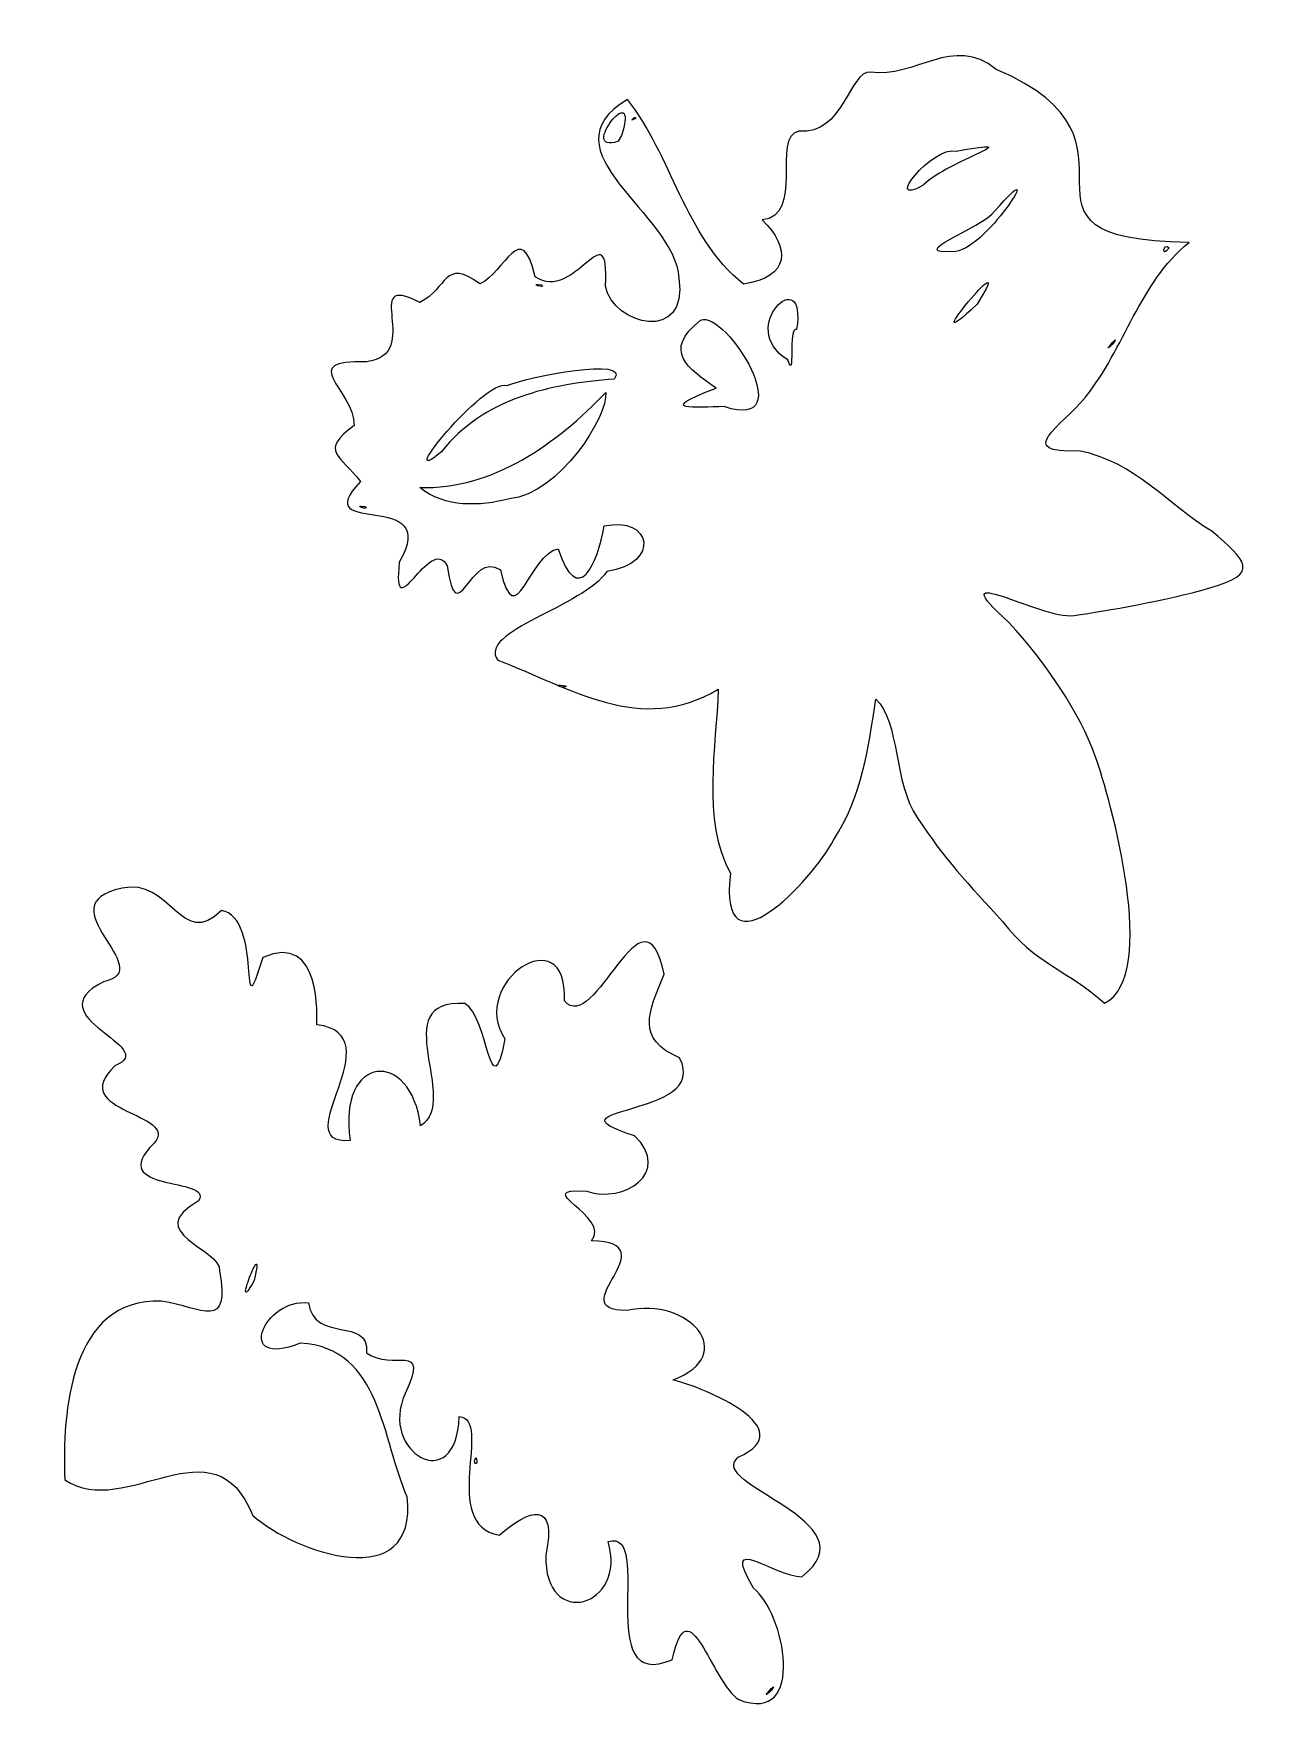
# Model space of a CAD drawing. Header units: centimetres. Extents: x -5.9 to 6.2, y -8.4 to 8.4.
import ezdxf

# ---------------------------------------------------------------- set-up
doc = ezdxf.new("R2010")
doc.units = ezdxf.units.CM
doc.header["$MEASUREMENT"] = 0
doc.layers.add('Layer 1', color=7, linetype='Continuous')

msp = doc.modelspace()

# ---------------------------------------------------------------- linework, layer by layer
at = {"layer": 'Layer 1'}
for points, knots in [([(4.66811, -1.23643), (4.30419, -0.91263), (3.96417, -0.83893), (3.65932, -0.42997), (3.65932, -0.42997), (3.32536, -0.06943), (3.07432, 0.19932), (2.81353, 0.60159), (2.81353, 0.60159), (2.57843, 0.932), (2.64249, 1.55404), (2.40424, 1.77206), (2.40424, 1.77206), (2.32689, 1.29479), (2.27125, 0.80542), (1.98393, 0.37707), (1.98393, 0.37707), (1.78167, -0.02041), (0.83876, -1.01385), (0.96349, 0.04461), (0.96349, 0.04461), (0.67211, 0.57899), (0.82792, 1.30475), (0.84196, 1.87035), (0.84196, 1.87035), (0.08007, 1.40909), (-0.62046, 1.88457), (-1.3383, 2.15855), (-1.3383, 2.15855), (-1.55833, 2.43554), (-0.47861, 2.69435), (-0.26193, 3.03576), (-0.26193, 3.03576), (0.28075, 3.11457), (0.18092, 3.59105), (-0.28649, 3.48684), (-0.28649, 3.48684), (-0.34992, 3.11564), (-0.55048, 2.66415), (-0.74125, 3.26003), (-0.74125, 3.26003), (-1.02997, 3.21513), (-1.15988, 2.38943), (-1.31438, 3.0511), (-1.31438, 3.0511), (-1.6135, 3.26684), (-1.74103, 2.40396), (-1.84185, 3.09232), (-1.84185, 3.09232), (-2.00828, 3.41688), (-2.39077, 2.44052), (-2.31594, 3.12782), (-2.31594, 3.12782), (-1.88606, 3.87861), (-3.24286, 3.35509), (-2.70058, 3.92578), (-2.70058, 3.92578), (-2.89619, 4.18505), (-3.11532, 4.22753), (-2.76214, 4.48091), (-2.76214, 4.48091), (-2.76605, 4.84756), (-3.34668, 5.12886), (-2.63973, 5.1133), (-2.63973, 5.1133), (-2.06522, 5.1787), (-2.71907, 6.01218), (-2.11212, 5.70094), (-2.11212, 5.70094), (-1.83401, 5.83928), (-1.87292, 6.14617), (-1.51878, 5.88297), (-1.51878, 5.88297), (-1.26839, 5.99593), (-1.108, 6.54967), (-0.97091, 5.95485), (-0.97091, 5.95485), (-0.57941, 5.67947), (-0.23004, 6.63599), (-0.27481, 5.86271), (-0.27481, 5.86271), (-0.19918, 5.47024), (0.55449, 5.29181), (0.453, 5.94164), (0.453, 5.94164), (0.41547, 6.58007), (-0.91191, 7.20356), (-0.05625, 7.70818), (-0.05625, 7.70818), (0.38185, 7.16156), (0.50798, 6.35389), (1.09228, 5.88256), (1.09228, 5.88256), (1.55053, 5.94718), (1.5654, 6.24197), (1.27704, 6.51798), (1.27704, 6.51798), (1.70188, 6.55017), (1.36303, 7.33863), (1.63965, 7.39479), (1.63965, 7.39479), (2.08464, 7.35229), (2.14342, 8.00265), (2.35051, 7.98058), (2.35051, 7.98058), (2.79279, 7.91163), (3.16839, 8.35948), (3.59532, 8.00776), (3.59532, 8.00776), (5.31091, 7.28151), (3.44513, 6.31801), (5.50466, 6.29486), (5.50466, 6.29486), (5.01032, 5.88938), (4.87065, 5.25064), (4.47937, 4.7625), (4.47937, 4.7625), (4.23434, 4.46837), (3.76927, 4.20251), (4.41608, 4.23103), (4.41608, 4.23103), (4.97729, 4.11964), (5.28603, 3.70346), (5.73125, 3.43417), (5.73125, 3.43417), (6.06901, 3.14198), (6.2192, 3.01638), (5.70994, 2.87357), (5.70994, 2.87357), (5.25397, 2.74139), (4.70357, 2.65225), (4.36598, 2.60013), (4.36598, 2.60013), (4.03135, 2.55891), (3.01725, 3.1736), (3.72069, 2.53052), (3.72069, 2.53052), (4.09372, 2.12953), (4.42111, 1.63831), (4.57608, 1.20909), (4.57608, 1.20909), (4.72858, 0.78538), (5.21534, -0.97649), (4.66811, -1.23643)], [0, 0, 0, 0, 0.02702703, 0.02702703, 0.02702703, 0.02702703, 0.05405405, 0.05405405, 0.05405405, 0.05405405, 0.08108108, 0.08108108, 0.08108108, 0.08108108, 0.10810811, 0.10810811, 0.10810811, 0.10810811, 0.13513514, 0.13513514, 0.13513514, 0.13513514, 0.16216216, 0.16216216, 0.16216216, 0.16216216, 0.18918919, 0.18918919, 0.18918919, 0.18918919, 0.21621622, 0.21621622, 0.21621622, 0.21621622, 0.24324324, 0.24324324, 0.24324324, 0.24324324, 0.27027027, 0.27027027, 0.27027027, 0.27027027, 0.2972973, 0.2972973, 0.2972973, 0.2972973, 0.32432432, 0.32432432, 0.32432432, 0.32432432, 0.35135135, 0.35135135, 0.35135135, 0.35135135, 0.37837838, 0.37837838, 0.37837838, 0.37837838, 0.40540541, 0.40540541, 0.40540541, 0.40540541, 0.43243243, 0.43243243, 0.43243243, 0.43243243, 0.45945946, 0.45945946, 0.45945946, 0.45945946, 0.48648649, 0.48648649, 0.48648649, 0.48648649, 0.51351351, 0.51351351, 0.51351351, 0.51351351, 0.54054054, 0.54054054, 0.54054054, 0.54054054, 0.56756757, 0.56756757, 0.56756757, 0.56756757, 0.59459459, 0.59459459, 0.59459459, 0.59459459, 0.62162162, 0.62162162, 0.62162162, 0.62162162, 0.64864865, 0.64864865, 0.64864865, 0.64864865, 0.67567568, 0.67567568, 0.67567568, 0.67567568, 0.7027027, 0.7027027, 0.7027027, 0.7027027, 0.72972973, 0.72972973, 0.72972973, 0.72972973, 0.75675676, 0.75675676, 0.75675676, 0.75675676, 0.78378378, 0.78378378, 0.78378378, 0.78378378, 0.81081081, 0.81081081, 0.81081081, 0.81081081, 0.83783784, 0.83783784, 0.83783784, 0.83783784, 0.86486486, 0.86486486, 0.86486486, 0.86486486, 0.89189189, 0.89189189, 0.89189189, 0.89189189, 0.91891892, 0.91891892, 0.91891892, 0.91891892, 0.94594595, 0.94594595, 0.94594595, 0.94594595, 1, 1, 1, 1]), ([(-0.1145, 7.35433), (0.07171, 7.95006), (-0.55983, 7.15421), (-0.14758, 7.29582), (-0.14758, 7.29582), (-0.14758, 7.29582), (-0.1145, 7.35433), (-0.1145, 7.35433), (-0.1145, 7.35433), (-0.1145, 7.35433), (-0.1145, 7.35433), (-0.1145, 7.35433)], [0, 0, 0, 0, 0.25, 0.25, 0.25, 0.25, 0.5, 0.5, 0.5, 0.5, 1, 1, 1, 1]), ([(2.87221, 6.85977), (3.1247, 7.11324), (3.97837, 7.34), (3.19857, 7.1984), (3.19857, 7.1984), (2.96652, 7.25324), (2.46244, 6.63112), (2.87221, 6.85977)], [0, 0, 0, 0, 0.33333333, 0.33333333, 0.33333333, 0.33333333, 1, 1, 1, 1]), ([(3.58241, 6.60676), (3.45866, 6.43467), (2.65468, 6.16673), (3.19419, 6.20339), (3.19419, 6.20339), (3.52467, 6.25384), (4.12729, 7.23842), (3.58241, 6.60676)], [0, 0, 0, 0, 0.33333333, 0.33333333, 0.33333333, 0.33333333, 1, 1, 1, 1]), ([(1.61842, 5.43277), (1.72923, 6.11596), (1.00734, 5.4507), (1.53192, 5.132), (1.53192, 5.132), (1.60915, 4.89419), (1.52966, 5.46918), (1.61842, 5.43277)], [0, 0, 0, 0, 0.33333333, 0.33333333, 0.33333333, 0.33333333, 1, 1, 1, 1]), ([(0.90288, 4.66818), (1.67116, 4.41107), (0.92232, 5.62982), (0.66869, 5.52545), (0.66869, 5.52545), (0.28285, 5.21645), (0.54363, 5.05032), (0.82293, 4.8517), (0.82293, 4.8517), (0.19079, 4.61321), (0.62692, 4.66843), (0.90288, 4.66818)], [0, 0, 0, 0, 0.25, 0.25, 0.25, 0.25, 0.5, 0.5, 0.5, 0.5, 1, 1, 1, 1]), ([(-1.8977, 4.22129), (-1.48469, 4.74974), (-0.81403, 4.8952), (-0.18719, 4.94141), (-0.18719, 4.94141), (-0.01647, 5.16498), (-1.03304, 4.96883), (-1.25082, 4.87724), (-1.25082, 4.87724), (-1.46936, 4.9507), (-2.39046, 3.81671), (-1.8977, 4.22129)], [0, 0, 0, 0, 0.25, 0.25, 0.25, 0.25, 0.5, 0.5, 0.5, 0.5, 1, 1, 1, 1]), ([(-1.22313, 3.75638), (-0.7302, 3.802), (-0.24746, 4.57491), (-0.2706, 4.80907), (-0.2706, 4.80907), (-0.75297, 4.30311), (-1.38893, 3.84487), (-2.11361, 3.86737), (-2.11361, 3.86737), (-1.86018, 3.66544), (-1.52055, 3.67992), (-1.22313, 3.75638)], [0, 0, 0, 0, 0.25, 0.25, 0.25, 0.25, 0.5, 0.5, 0.5, 0.5, 1, 1, 1, 1]), ([(1.04668, -8.13335), (0.77243, -7.9639), (0.55159, -6.97777), (0.38804, -7.7382), (0.38804, -7.7382), (-0.41381, -8.07649), (0.21869, -6.44093), (-0.2479, -6.56637), (-0.2479, -6.56637), (-0.05148, -7.21646), (-0.8839, -7.4559), (-0.86523, -6.69972), (-0.86523, -6.69972), (-0.7493, -6.15281), (-1.02561, -6.24487), (-1.3256, -6.5066), (-1.3256, -6.5066), (-1.92206, -6.38972), (-1.38175, -5.3618), (-1.72242, -5.32969), (-1.72242, -5.32969), (-1.74794, -6.13588), (-2.5232, -5.68127), (-2.25688, -5.10399), (-2.25688, -5.10399), (-2.00839, -4.57051), (-2.38351, -4.89269), (-2.63964, -4.69857), (-2.63964, -4.69857), (-2.60786, -4.33162), (-3.15973, -4.61328), (-3.21391, -4.20468), (-3.21391, -4.20468), (-3.64983, -4.15173), (-3.96075, -4.86643), (-3.2956, -4.60405), (-3.2956, -4.60405), (-2.49165, -4.64621), (-2.48698, -5.57201), (-2.23716, -6.12502), (-2.23716, -6.12502), (-2.13177, -7.09867), (-3.33857, -6.68653), (-3.76658, -6.31035), (-3.76658, -6.31035), (-4.1494, -5.34335), (-5.02055, -6.3628), (-5.6286, -5.95771), (-5.6286, -5.95771), (-5.65395, -5.28566), (-5.57502, -4.15644), (-4.6699, -4.18787), (-4.6699, -4.18787), (-4.26168, -4.25428), (-3.98665, -4.48443), (-4.09429, -3.88872), (-4.09429, -3.88872), (-4.07502, -3.66615), (-4.87425, -3.51367), (-4.3028, -3.19503), (-4.3028, -3.19503), (-4.1477, -2.95001), (-5.24612, -3.11807), (-4.74267, -2.62328), (-4.74267, -2.62328), (-4.47575, -2.32244), (-5.6218, -2.32428), (-5.13195, -1.85797), (-5.13195, -1.85797), (-4.66445, -1.66566), (-5.93439, -1.38132), (-5.24537, -1.02497), (-5.24537, -1.02497), (-4.6834, -0.91056), (-5.84117, -0.26311), (-5.06096, -0.09894), (-5.06096, -0.09894), (-4.58511, 0.01046), (-4.46911, -0.71781), (-4.07672, -0.32031), (-4.07672, -0.32031), (-3.65834, -0.38227), (-3.9139, -1.60191), (-3.66825, -0.78526), (-3.66825, -0.78526), (-3.07307, -0.52167), (-3.13537, -1.40192), (-3.13168, -1.452), (-3.13168, -1.452), (-2.3507, -1.54703), (-3.45341, -2.64522), (-2.80326, -2.59829), (-2.80326, -2.59829), (-2.92602, -1.73423), (-2.19792, -1.68982), (-2.10486, -2.45141), (-2.10486, -2.45141), (-1.70336, -2.20434), (-2.45989, -1.19642), (-1.66667, -1.24116), (-1.66667, -1.24116), (-1.43162, -1.37555), (-1.4133, -2.31376), (-1.26931, -1.59198), (-1.26931, -1.59198), (-1.63874, -1.03543), (-0.64425, -0.37341), (-0.68086, -1.21489), (-0.68086, -1.21489), (-0.37702, -1.57706), (0.1008, 0.02749), (0.30747, -0.95162), (0.30747, -0.95162), (0.14958, -1.33438), (0.02386, -1.59137), (0.46044, -1.78049), (0.46044, -1.78049), (0.77782, -2.37991), (-0.94705, -2.25116), (0.0142, -2.55038), (0.0142, -2.55038), (0.39167, -2.91818), (-0.09832, -3.22443), (-0.45742, -3.1004), (-0.45742, -3.1004), (-1.0471, -3.05512), (-0.20726, -3.35037), (-0.41125, -3.58953), (-0.41125, -3.58953), (0.37482, -3.61076), (-0.73038, -4.2795), (-0.06267, -4.28051), (-0.06267, -4.28051), (0.55727, -4.1429), (1.05475, -4.71874), (0.39581, -4.96707), (0.39581, -4.96707), (0.71663, -5.05119), (1.6821, -5.44938), (1.04169, -5.73265), (1.04169, -5.73265), (0.70649, -6.01156), (2.39283, -6.36216), (1.67009, -6.91735), (1.67009, -6.91735), (1.39871, -6.91822), (0.85661, -6.45558), (1.19136, -7.03154), (1.19136, -7.03154), (1.50181, -7.26238), (1.72348, -8.39615), (1.04668, -8.13335)], [0, 0, 0, 0, 0.02564103, 0.02564103, 0.02564103, 0.02564103, 0.05128205, 0.05128205, 0.05128205, 0.05128205, 0.07692308, 0.07692308, 0.07692308, 0.07692308, 0.1025641, 0.1025641, 0.1025641, 0.1025641, 0.12820513, 0.12820513, 0.12820513, 0.12820513, 0.15384615, 0.15384615, 0.15384615, 0.15384615, 0.17948718, 0.17948718, 0.17948718, 0.17948718, 0.20512821, 0.20512821, 0.20512821, 0.20512821, 0.23076923, 0.23076923, 0.23076923, 0.23076923, 0.25641026, 0.25641026, 0.25641026, 0.25641026, 0.28205128, 0.28205128, 0.28205128, 0.28205128, 0.30769231, 0.30769231, 0.30769231, 0.30769231, 0.33333333, 0.33333333, 0.33333333, 0.33333333, 0.35897436, 0.35897436, 0.35897436, 0.35897436, 0.38461538, 0.38461538, 0.38461538, 0.38461538, 0.41025641, 0.41025641, 0.41025641, 0.41025641, 0.43589744, 0.43589744, 0.43589744, 0.43589744, 0.46153846, 0.46153846, 0.46153846, 0.46153846, 0.48717949, 0.48717949, 0.48717949, 0.48717949, 0.51282051, 0.51282051, 0.51282051, 0.51282051, 0.53846154, 0.53846154, 0.53846154, 0.53846154, 0.56410256, 0.56410256, 0.56410256, 0.56410256, 0.58974359, 0.58974359, 0.58974359, 0.58974359, 0.61538462, 0.61538462, 0.61538462, 0.61538462, 0.64102564, 0.64102564, 0.64102564, 0.64102564, 0.66666667, 0.66666667, 0.66666667, 0.66666667, 0.69230769, 0.69230769, 0.69230769, 0.69230769, 0.71794872, 0.71794872, 0.71794872, 0.71794872, 0.74358974, 0.74358974, 0.74358974, 0.74358974, 0.76923077, 0.76923077, 0.76923077, 0.76923077, 0.79487179, 0.79487179, 0.79487179, 0.79487179, 0.82051282, 0.82051282, 0.82051282, 0.82051282, 0.84615385, 0.84615385, 0.84615385, 0.84615385, 0.87179487, 0.87179487, 0.87179487, 0.87179487, 0.8974359, 0.8974359, 0.8974359, 0.8974359, 0.92307692, 0.92307692, 0.92307692, 0.92307692, 0.94871795, 0.94871795, 0.94871795, 0.94871795, 1, 1, 1, 1])]:
    msp.add_open_spline(points, degree=3, knots=knots, dxfattribs=at)
for points in [[(0.02863, 7.5248), (-0.06546, 7.47456), (0.0255, 7.54518), (0.02863, 7.5248)], [(3.40533, 5.68457), (3.864, 6.40314), (2.71585, 5.02306), (3.40533, 5.68457)], [(5.30819, 6.24131), (5.25192, 6.30496), (5.22723, 6.12305), (5.30819, 6.24131)], [(-0.90455, 5.87417), (-1.05247, 5.89702), (-0.85906, 5.82881), (-0.90455, 5.87417)], [(4.75594, 5.29386), (4.84176, 5.41562), (4.60832, 5.1547), (4.75594, 5.29386)], [(-2.6508, 3.67813), (-2.79872, 3.70097), (-2.60531, 3.63277), (-2.6508, 3.67813)], [(-0.66477, 1.90487), (-0.85307, 1.93498), (-0.64644, 1.85789), (-0.66477, 1.90487)], [(-3.75194, -3.98276), (-3.62987, -3.45907), (-3.99486, -4.42099), (-3.75194, -3.98276)], [(-1.55499, -5.73982), (-1.60106, -5.78842), (-1.52498, -5.83722), (-1.55499, -5.73982)], [(1.36928, -8.04114), (1.45509, -7.91938), (1.22165, -8.1803), (1.36928, -8.04114)]]:
    msp.add_open_spline(points, degree=3, dxfattribs=at)

doc.saveas('drawing.dxf')
